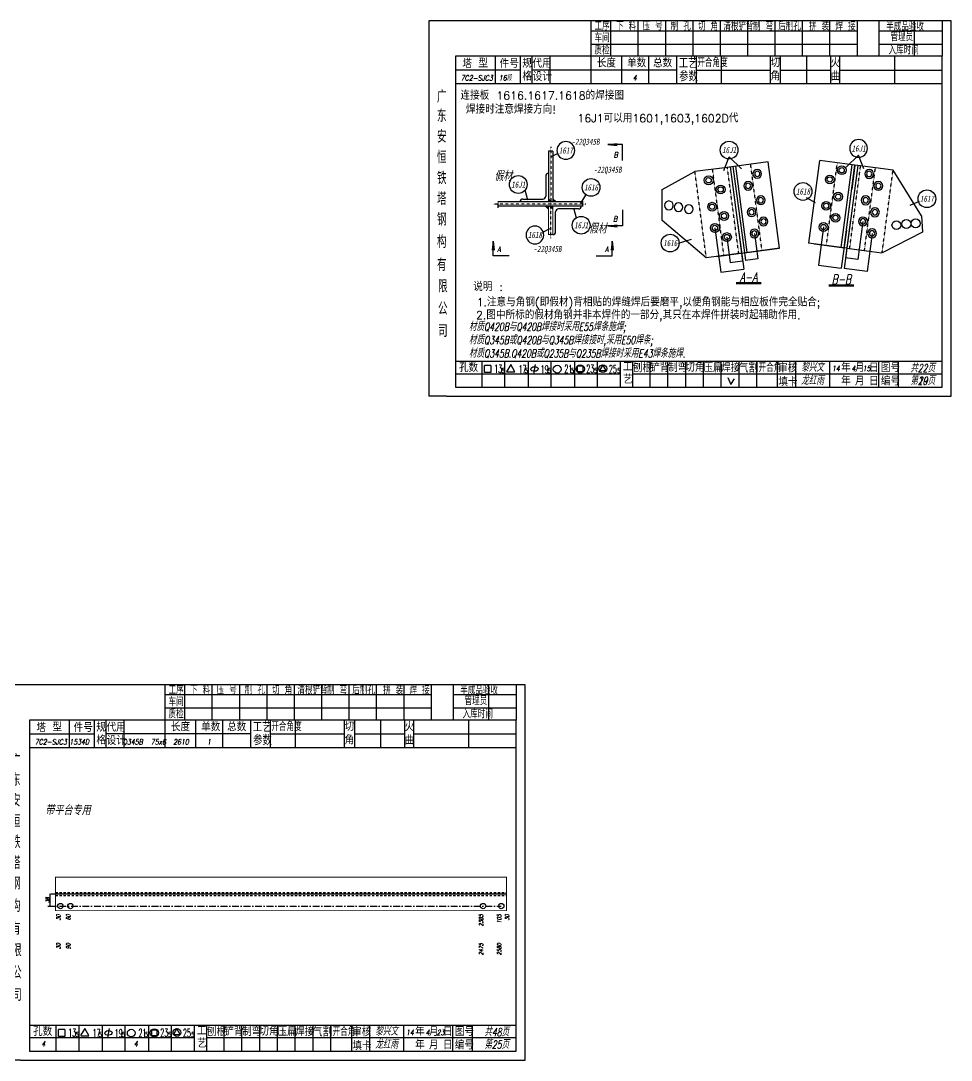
# Model space of a CAD drawing. Header units: millimetres. Extents: x -1378 to 644, y -1773 to 1979.
# Drawn here: x -477 to 46, y 128 to 712 of the extents above; entities that cross this region are included whole.
import ezdxf
from ezdxf.enums import TextEntityAlignment as Align

# ---------------------------------------------------------------- set-up
doc = ezdxf.new("R2010")
doc.units = ezdxf.units.MM
for name, pattern in [('CENTER', [50.800000000000004, 31.75, -6.35, 6.35, -6.35]), ('LPY8', [0.009000000000000001, 0.005, -0.004]), ('LPY9', [0.025, 0.015, -0.005, 0, -0.005])]:
    doc.linetypes.add(name, pattern=pattern)
for name, color, linetype in [('1', 7, 'Continuous'), ('19', 7, 'Continuous'), ('2', 7, 'Continuous'), ('21', 7, 'Continuous'), ('22', 7, 'Continuous'), ('6', 7, 'Continuous')]:
    doc.layers.add(name, color=color, linetype=linetype)
doc.styles.add('hz', font='txt.shx', dxfattribs={"width": 0.7, "oblique": 12, "bigfont": 'hztxt.shx'})
doc.dimstyles.new('ISO-25', dxfattribs={"dimscale": 0.001, "dimtxt": 2.5, "dimasz": 2.5, "dimexe": 1.25, "dimexo": 0.625, "dimtad": 1, "dimtxsty": 'Standard', "dimcen": 2.5, "dimadec": 0, "dimazin": 0, "dimtfac": 1, "dimtmove": 0, "dimatfit": 3, "dimfxl": 0, "dimarcsym": 0})

# ---------------------------------------------------------------- blocks, each defined once
blk = doc.blocks.new('d0')
at = {"color": 21}
for radius in [1, 0.6]:
    blk.add_circle((0, 0), radius, dxfattribs=at)
blk = doc.blocks.new('xytfsc')
at = {"color": 243}
for p, q in [((-0.08180189302063978, 0.1756660281181866), (-0.08180189302063978, -0.03550000000000003)), ((0.2119981069793931, 0.1756660281181865), (-0.08180189302063978, 0.1756660281181865)), ((0.009343547070755576, 0.1756660281181865), (0.009343547070755576, 0.155714770919089)), ((0.02043905911145261, 0.1756660281181865), (0.02043905911145261, 0.1557118104779665)), ((0.03583905911145224, 0.1756660281181865), (0.03583905911145224, 0.1557118104779665)), ((0.05123905911145188, 0.1756660281181865), (0.05123905911145188, 0.1557118104779665)), ((0.0666390591114514, 0.1756660281181865), (0.06663905911145152, 0.1557118104779665)), ((0.08203905911145126, 0.1756660281181865), (0.08203905911145115, 0.1557118104779665)), ((0.09743905911145079, 0.1756660281181865), (0.09743905911145079, 0.1557118104779665)), ((0.1128390591114504, 0.1756660281181865), (0.1128390591114504, 0.1557118104779665)), ((0.1282390591114501, 0.1756660281181865), (0.1282390591114501, 0.1557118104779665)), ((0.1436390591114496, 0.1756660281181865), (0.1436390591114497, 0.1557118104779665)), ((0.1590390591114494, 0.1756660281181865), (0.1590390591114493, 0.1557118104779665)), ((0.1590390591114494, 0.1756660281181865), (0.1590390591114493, 0.1557118104779665)), ((0.1713881142505892, 0.1756660281181865), (0.1713881142505892, 0.1556970395588582)), ((0.1912480675326801, 0.1756660281181865), (0.1912480675326801, 0.1556970395588582)), ((0.2069206040023625, 0.1756660281181865), (0.2069206040023625, 0.1556999999999807)), ((0.2119981069793931, 0.1456999999999898), (0.2119981069793931, 0.1756660281181866)), ((0.1590390591114492, 0.1699052611793964), (0.009343547070755465, 0.1699052611793964)), ((0.2069206040023625, 0.1699052611793964), (0.1713881142505892, 0.1699052611793964)), ((0.1590390591114492, 0.1623816372641632), (0.009343547070755465, 0.1623816372641632)), ((0.2069206040023625, 0.1623816372641632), (0.1713881142505892, 0.1623816372641632)), ((-0.06670189302062168, 0.1556999999999807), (-0.06670189302062168, -0.03041769200676575)), ((0.2069206040023625, 0.1556999999999807), (-0.06670189302062168, 0.1556999999999807)), ((-0.04446205990117902, 0.155710395888902), (-0.04446205990117902, 0.1402103958889274)), ((-0.01376276607479154, 0.1557706927281533), (-0.01376276607479154, 0.1402706927281788)), ((0.009343547070755576, 0.155714770919089), (0.009343547070755576, 0.1402147709191144)), ((0.02656845232527816, 0.1557985932079323), (0.02656845232527816, 0.1402985932079577)), ((0.04170315627649701, 0.1557985932079323), (0.04170315627649701, 0.1402985932079577)), ((0.05749081008329371, 0.1556970395588582), (0.05749081008329371, 0.1401970395588268)), ((0.06860905819851781, 0.1556999999999807), (0.06860905819851781, 0.1401970395588268)), ((0.08264511791261897, 0.1556970395588582), (0.08264511791261897, 0.1401970395588268)), ((0.1101013382460957, 0.1556970395588582), (0.1101013382460957, 0.1401970395588268)), ((0.115893155820657, 0.1556970395588582), (0.115893155820657, 0.1401970395588268)), ((0.1305946114652267, 0.1556970395588582), (0.1305946114652267, 0.1401970395588268)), ((0.144136461840929, 0.1556970395588582), (0.144136461840929, 0.1401970395588268)), ((0.149150303690447, 0.1556970395588582), (0.149150303690447, 0.1401970395588268)), ((0.1800706029964368, 0.1556970395588582), (0.1800706029964368, 0.1401970395588268)), ((0.2069206040023625, -0.03041769200676575), (0.2069206040023625, 0.1556999999999807)), ((-0.03023245648975659, 0.1478930030858255), (-0.06670189302062168, 0.1478930030858255)), ((0.05749081008329371, 0.1479470395588141), (-0.02368604084782133, 0.1479470395588141)), ((0.06860905819851781, 0.1479470395588141), (0.1101013382460957, 0.1479470395588141)), ((0.115893155820657, 0.1479470395588141), (0.144136461840929, 0.1479470395588141)), ((0.149150303690447, 0.1479470395588141), (0.2070965826822823, 0.1479470395588141)), ((0.2119981069793931, -0.03550000000000003), (0.2119981069793931, 0.1456999999999898)), ((0.2070965826822823, 0.1401970395588268), (-0.06670189302062168, 0.1401970395588268)), ((-0.06670189302062168, -0.01580359560226546), (0.2069206040023625, -0.01580359560226546)), ((-0.05192775084779611, -0.01580359560226546), (-0.05192775084779611, -0.03041769200676575)), ((-0.0389277508478193, -0.03041769200676575), (-0.0389277508478193, -0.01580359560226546)), ((-0.02592775084778565, -0.01580359560226546), (-0.02592775084778565, -0.03041769200676575)), ((-0.01292775084780884, -0.03041769200676575), (-0.01292775084780884, -0.01580359560226546)), ((7.224915222481254e-05, -0.01580359560226546), (7.224915222481254e-05, -0.03041769200676575)), ((0.01307224915220162, -0.0302819796132649), (0.01307224915220162, -0.01580359560226546)), ((0.0426919161558027, -0.03036583533575871), (0.0426919161558027, -0.01570061183649435)), ((0.05269191615579361, -0.03036583533575871), (0.05269191615579361, -0.01570061183649435)), ((0.06269191615578451, -0.03036583533575871), (0.06269191615578451, -0.01570061183649435)), ((0.07269191615577542, -0.03036583533575871), (0.07269191615577542, -0.01570061183649435)), ((0.08269191615576632, -0.03036583533575871), (0.08269191615576632, -0.01570061183649435)), ((0.09269191615581407, -0.03036583533575871), (0.09269191615581407, -0.01570061183649435)), ((0.102691916155805, -0.03036583533575871), (0.102691916155805, -0.01570061183649435)), ((0.1144049236795291, -0.03053781203299016), (0.1144049236795291, -0.01587258853372581)), ((0.1246095262382875, -0.03053264624507895), (0.1246095262382875, -0.0158674227458146)), ((0.1437750562829757, -0.0304212194424604), (0.1437750562829757, -0.01575599594319604)), ((0.1713153053457569, -0.03044566928007092), (0.1713153053457569, -0.01578044578080656)), ((0.1823401508876538, -0.03042733090642108), (0.1823401508876538, -0.01576210740709988)), ((0.02607224915217843, -0.02298197961327836), (-0.06670189302062168, -0.02298197961327836)), ((-0.05048480263676025, -0.02216373035882774), (-0.05048480263676025, -0.01822926644671091)), ((-0.04686708076590718, -0.01822926644671091), (-0.05048480263676025, -0.01822926644671091)), ((-0.04686708076590718, -0.02216373035882774), (-0.05048480263676025, -0.02216373035882774)), ((-0.04686708076590718, -0.01822926644671091), (-0.04686708076590718, -0.02216373035882774)), ((-0.03572373924024019, -0.01759791586492659), (-0.03800989078163808, -0.02169668912300543)), ((-0.03800005462673595, -0.02172372488995328), (-0.03347897966173774, -0.02172372488995328)), ((-0.03346529881744742, -0.02166899407642225), (-0.03572373924024019, -0.01759791586492659)), ((-0.02200695944068853, -0.01759838219815996), (-0.02293684695340004, -0.02300541378001347)), ((0.004830003859665921, -0.01861207898791511), (0.00193582636299483, -0.01861207898791511)), ((0.00193582636299483, -0.02175965011757447), (0.00193582636299483, -0.01861207898791511)), ((0.004830003859665921, -0.02175965011757447), (0.00193582636299483, -0.02175965011757447)), ((0.004830003859665921, -0.01861207898791511), (0.004830003859665921, -0.02175965011757447)), ((0.01611402239055282, -0.01775831488304042), (0.01428510115741177, -0.02103733348950348)), ((0.01431171815258325, -0.02108781472843296), (0.01794739172399262, -0.02107673604096866)), ((0.01792077472882114, -0.02101517745221421), (0.01611402239055282, -0.01775831488304042)), ((0.03293604349468582, -0.02282133209506404), (0.2069206040023625, -0.02282133209506404)), ((-0.06670189302062168, -0.03041769200676575), (0.2069206040023625, -0.03041769200676575)), ((-0.07180189302064888, -0.03550000000000003), (-0.08180189302063978, -0.03550000000000003)), ((-0.07180189302064888, -0.03550000000000003), (0.2119981069793931, -0.03550000000000003))]:
    blk.add_line(p, q, dxfattribs=at)
at = {"color": 25}
for p, q in [((-0.03023245648975659, 0.1401430030857814), (-0.03023245648975659, 0.1556430030858127)), ((-0.02369509745372567, 0.1402529613678912), (-0.02369509745372567, 0.1557529613679225)), ((0.02607224915217843, -0.0302819796132649), (0.02607224915217843, -0.01568197961323498)), ((0.03297843533735489, -0.03048923032871292), (0.03297843533735489, -0.015889230328683))]:
    blk.add_line(p, q, dxfattribs=at)
at = {"color": 243}
for centre, radius in [((-0.009582155382162783, -0.02025092920551791), 0.00217561732827997), ((0.003407718477063226, -0.02014333020655207), 0.002369953329622078), ((0.01609636409548842, -0.0199313602378634), 0.00217561732827997)]:
    blk.add_circle(centre, radius, dxfattribs=at)
blk.add_ellipse((-0.02237046103383078, -0.02015827340265836), major_axis=(-0.002062659495382668, -0.0001351756295155492), ratio=0.631198260949918, dxfattribs=at)
at = {"color": 243, "style": 'hz'}
for s, height, width, p in [('工序', 0.0045, 0.7, (0.01141078938846307, 0.1702582894362837)), ('下 料', 0.0045, 0.7, (0.02359805093865874, 0.1702582894362837)), ('压 号', 0.0045, 0.7, (0.03844793515955247, 0.1702582894362837)), ('制 孔', 0.0045, 0.7, (0.05425820382671931, 0.1702582894362837)), ('切 角', 0.0045, 0.7, (0.06959885115699593, 0.1702582894362837)), ('清根铲背 ', 0.0045, 0.7, (0.08384982621404846, 0.1702582894362837)), (' 制 弯', 0.0045, 0.7, (0.0977236024752125, 0.1702582894362837)), (' 后制孔', 0.0045, 0.7, (0.1119142199866298, 0.1702582894362837)), ('拼 装', 0.0045, 0.7, (0.1320676244899056, 0.1702582894362837)), (' 焊 接', 0.0045, 0.7, (0.1440676463303413, 0.1702582894362837)), ('半成品验收', 0.0045, 0.7, (0.1754148552770184, 0.17009081662611)), ('车间', 0.0045, 0.7, (0.01141078938846307, 0.1636468545306323)), ('管理员', 0.0045, 0.7, (0.1778732141532154, 0.1642803059513241)), ('质检', 0.0045, 0.7, (0.01141078938846307, 0.156762344220953)), ('入库时间', 0.0045, 0.7, (0.1767723680015715, 0.1568099015570553)), ('工艺', 0.0056, 0.7, (0.0587989906382228, 0.1490577820888024)), ('开合角度', 0.0045, 0.7, (0.06923366991591651, 0.1497418554182122)), ('参数', 0.0056, 0.7, (0.05897301172157599, 0.1416372668027879)), ('广', 0.006999999999999999, 0.7, (-0.07719585007359397, 0.1295954538279165)), ('东', 0.006999999999999999, 0.7, (-0.07719585007359397, 0.1187447526499018)), ('安', 0.006999999999999999, 0.7, (-0.07719585007359397, 0.1070945280846008)), ('恒', 0.006999999999999999, 0.7, (-0.07719585007359397, 0.09542786141794474)), ('铁', 0.006999999999999999, 0.7, (-0.07719585007359397, 0.08376119475123184)), ('塔', 0.006999999999999999, 0.7, (-0.07719585007359397, 0.07209452808457578)), ('钢', 0.006999999999999999, 0.7, (-0.07719585007359397, 0.06049329061205705)), ('构', 0.006999999999999999, 0.7, (-0.07719585007359397, 0.04788110145058405)), ('有', 0.006999999999999999, 0.7, (-0.07719585007359397, 0.03500140037114258)), ('限', 0.006999999999999999, 0.7, (-0.07658584270095103, 0.02293366727998497)), ('公', 0.006999999999999999, 0.7, (-0.07658584270095103, 0.01031732387083545)), ('司', 0.006999999999999999, 0.7, (-0.07658584270095103, -0.002230952025500332)), ('开合角', 0.0045, 0.7, (0.1036835877846721, -0.02178813139981733)), ('13', 0.0045, 0.5, (-0.04502721137996046, -0.02227006754184052)), ('5', 0.002693249999999999, 0.6, (-0.04077264305934192, -0.02242096852363423)), ('17', 0.0045, 0.5, (-0.03130114412024965, -0.02253916149793261)), ('5', 0.002693249999999999, 0.6, (-0.02777264305936511, -0.02242096852363423)), ('19', 0.0045, 0.5, (-0.01885191850092893, -0.02259557977048238)), ('5', 0.002693249999999999, 0.6, (-0.0147726430593883, -0.02242096852363423)), ('21', 0.0045, 0.5, (-0.00553038687158447, -0.02237613483582485)), ('5', 0.002693249999999999, 0.6, (-0.00177264305935465, -0.02242096852363423)), ('23', 0.0045, 0.5, (0.006791355083094586, -0.02228307153647896)), ('5', 0.002693249999999999, 0.6, (0.01122735694062216, -0.02242096852363423)), ('25', 0.0045, 0.5, (0.01951661638022928, -0.02242476536251664)), ('5', 0.002693249999999999, 0.6, (0.02422735694065581, -0.02242096852363423))]:
    blk.add_text(s, height=height, dxfattribs=dict(at, width=width)).set_placement(p)
for s, height, p in [('塔', 0.0045, (-0.06291316232997757, 0.1491330645802254)), ('型', 0.0045, (-0.05389800470524675, 0.1494323354525722)), ('单数', 0.0045, (0.02972464180217516, 0.1495488179195508)), ('总数', 0.0045, (0.04431395269088456, 0.1495432887106308)), ('孔数', 0.0045, (-0.06478007560255661, -0.02179219429489015)), ('压扁', 0.0048, (0.07253166959404156, -0.02191633846563085)), ('气割', 0.0048, (0.09248400186405037, -0.02209650407114444)), ('图号', 0.0045, (0.1723960165372483, -0.02179937828155792)), ('编号', 0.0045, (0.1723960165372483, -0.0292993782815511))]:
    blk.add_text(s, height=height, dxfattribs=at).set_placement(p)
at = {"color": 25, "style": 'hz'}
for s, height, p in [('件号', 0.004500000000000001, (-0.04194006886487556, 0.149165076108331)), ('规', 0.0045, (-0.02922751466766782, 0.1493373910887062)), ('代用', 0.0045, (-0.02348416342917459, 0.1492692985372759)), ('长度', 0.004500000000000001, (0.01268450122748221, 0.1495456455800895)), ('切', 0.0045, (0.1103860914289777, 0.1497265722913557)), ('火', 0.0045, (0.1441815548179471, 0.1495717984769971)), ('格', 0.0045, (-0.02914508603325372, 0.1421256806360265)), ('设计', 0.0045, (-0.02335299900025289, 0.1418915802476153)), ('角', 0.0045, (0.1103860914289777, 0.1422265722913625)), ('曲', 0.0045, (0.1441815548179471, 0.142071798477004)), ('工', 0.0045, (0.02740716187170678, -0.02128382374563492)), ('刨根', 0.0045, (0.03295636141248737, -0.02187364499558092)), ('铲背', 0.0045, (0.04268726910831278, -0.02168679435850257)), ('制弯', 0.0045, (0.05274347044380023, -0.02179229979843561)), ('切角', 0.0045, (0.06242599489652834, -0.02161270702770074)), ('焊接', 0.0045, (0.08255816148815087, -0.02181036329294378)), ('审核', 0.0045, (0.1146189310481128, -0.02199924418447202)), ('年', 0.0045, (0.1500464708567216, -0.0217049306504446)), ('月', 0.0045, (0.1578457398947813, -0.02183650049470137)), ('日', 0.0045, (0.165761998036117, -0.02182188700463533)), ('艺', 0.0045, (0.02748576950156634, -0.02837945118942392)), ('填卡', 0.0045, (0.1148046463357838, -0.02976734870644399)), ('年', 0.0045, (0.1500464708567216, -0.02918454778050367)), ('月', 0.0045, (0.1578457398947813, -0.02931611762476044)), ('日', 0.0045, (0.165761998036117, -0.0293015041346944))]:
    blk.add_text(s, height=height, dxfattribs=at).set_placement(p)
blk = doc.blocks.new('lhbff')
at = {"color": 140}
blk.add_circle((0, 0), 1, dxfattribs=at)
at = {"color": 140, "flags": 1}
for tag, p in [('J1', (2.185244762359961, 5.026960781653496)), ('J2', (2.185244762359961, 4.693627448320163)), ('NO', (2.185244762359961, 5.36029411498683)), ('J3', (2.185244762359961, 4.36029411498683)), ('J4', (2.185244762359961, 4.026960781653497)), ('K1', (2.185244762359961, 3.693627448320164)), ('K2', (2.185244762359961, 3.36029411498683)), ('K3', (2.185244762359961, 3.026960781653497)), ('K4', (2.185244762359961, 2.693627448320163)), ('K5', (2.185244762359961, 2.36029411498683))]:
    blk.add_attdef(tag, p, '', height=0.2, dxfattribs=at)
blk = doc.blocks.new('c0')
at = {"color": 21}
blk.add_circle((0, 0), 1, dxfattribs=at)
blk = doc.blocks.new('*D41')
at = {"layer": '1', "color": 0, "lineweight": -2}
for p, q in [((-79.68267981312688, 590.6054991480976), (-77.80492716049066, 576.397697488355)), ((-72.74337863150703, 591.5226214104493), (-70.86562597887081, 577.3148197507068)), ((-77.80261249270818, 576.3992642726595), (-70.86826820698388, 577.3157314143501))]:
    blk.add_line(p, q, dxfattribs=at)
at = {"layer": '1', "color": 0}
for points in [[(-77.8026670860966, 576.3996773473174), (-77.80255789931975, 576.3988511980016), (-77.80509094065596, 576.3989367123289)], [(-70.86832280037231, 577.316144489008), (-70.86821361359546, 577.3153183396922), (-70.8657897590361, 577.3160589746807)]]:
    blk.add_solid(points, dxfattribs=at)
at = {"layer": 'Defpoints', "color": 0}
for p in [(-79.68276170320954, 590.6061187600845, -0.2616118319976595), (-72.74346052158968, 591.5232410224363, -0.261486786091411), (-70.8657897590361, 577.3160589746807)]:
    blk.add_point(p, dxfattribs=at)
at = {"layer": '1', "color": 0, "insert": (-74.33568602009396, 576.8593566794657), "char_height": 0.0025, "attachment_point": 5, "rotation": 7.52877699660178}
blk.add_mtext('101', dxfattribs=at)
blk = doc.blocks.new('*D42')
at = {"layer": '1', "color": 0, "lineweight": -2}
for p, q in [((-71.16091373820161, 591.766635626315), (-69.27863522554188, 577.5245615751131)), ((-64.22179843073202, 592.6837315207164), (-62.33951991807228, 578.4416574695146)), ((-62.34216214595264, 578.4425691338324), (-69.27632055735945, 577.5261283588269))]:
    blk.add_line(p, q, dxfattribs=at)
at = {"layer": '1', "color": 0}
for points in [[(-69.27637515064244, 577.5265414334988), (-69.27626596407647, 577.525715284155), (-69.27879900539085, 577.5258007991289)], [(-62.34221673923562, 578.4429822085043), (-62.34210755266966, 578.4421560591605), (-62.33968369792126, 578.4428966935303)]]:
    blk.add_solid(points, dxfattribs=at)
at = {"layer": 'Defpoints', "color": 0}
for p in [(-71.1609956281261, 591.7672552383228, -0.2622688666622553), (-64.22188032065651, 592.6843511327243, -0.2621452976388101), (-69.27879900539085, 577.5258007991289)]:
    blk.add_point(p, dxfattribs=at)
at = {"layer": '1', "color": 0, "insert": (-65.80948702142953, 577.9862075823531), "char_height": 0.0025, "attachment_point": 5, "rotation": 7.528762371636751}
blk.add_mtext('101', dxfattribs=at)
blk = doc.blocks.new('*D44')
at = {"layer": '1', "color": 0, "lineweight": -2}
for p, q in [((-73.5295236771354, 597.4708984528419), (-70.2439739162173, 572.6111599261416)), ((-86.41709795075356, 595.7676316816318), (-83.13154818983544, 570.9078931549315)), ((-83.12923352205028, 570.909459939232), (-70.24661614432881, 572.6120715897895))]:
    blk.add_line(p, q, dxfattribs=at)
at = {"layer": '1', "color": 0}
for points in [[(-83.129288115438, 570.90987301389), (-83.12917892866257, 570.909046864574), (-83.13171196999862, 570.9091323789056)], [(-70.24667073771653, 572.6124846644475), (-70.2465615509411, 572.6116585151315), (-70.24413769638048, 572.6123991501157)]]:
    blk.add_solid(points, dxfattribs=at)
at = {"layer": 'Defpoints', "color": 0}
for p in [(-73.52960556721698, 597.471518064829, -0.2619199220849722), (-86.41717984083513, 595.7682512936188, -0.2618435211529407), (-70.24413769638048, 572.6123991501157)]:
    blk.add_point(p, dxfattribs=at)
at = {"layer": '1', "color": 0, "insert": (-76.68817050343426, 571.762624600472), "char_height": 0.0025, "attachment_point": 5, "rotation": 7.528776898388492}
blk.add_mtext('176', dxfattribs=at)
blk = doc.blocks.new('*D46')
at = {"layer": '1', "color": 0, "lineweight": -2}
for p, q in [((-25.38442555409576, 596.2909970787072), (-28.21459482868472, 574.8749971478794)), ((-12.49834601064688, 594.5880746603482), (-15.32851528523584, 573.1720747295205)), ((-28.2119526107812, 574.875908841112), (-15.330829970564, 573.173641487904))]:
    blk.add_line(p, q, dxfattribs=at)
at = {"layer": '1', "color": 0}
for points in [[(-28.21189802201863, 574.8763219163812), (-28.21200719954375, 574.8754957658427), (-28.21443106239704, 574.8762363736874)], [(-15.33077538180143, 573.1740545631732), (-15.33088455932655, 573.1732284126347), (-15.32835151894815, 573.1733139553286)]]:
    blk.add_solid(points, dxfattribs=at)
at = {"layer": 'Defpoints', "color": 0}
for p in [(-25.38434367095191, 596.2916166916112, -0.0009500260661722618), (-12.49826412750303, 594.5886942732523), (-15.32835151894815, 573.1733139553286)]:
    blk.add_point(p, dxfattribs=at)
at = {"layer": '1', "color": 0, "insert": (-21.77114564124106, 574.0266340032199), "char_height": 0.0025, "attachment_point": 5, "rotation": 352.47186463643254}
blk.add_mtext('176', dxfattribs=at)
blk = doc.blocks.new('*D47')
at = {"layer": '1', "color": 0, "lineweight": -2}
for p, q in [((-10.12390652795305, 600.3261601997315), (-12.95395550805722, 578.9131086090373)), ((-3.184608053772067, 599.4090300799858), (-6.014657033876233, 577.9959784892916)), ((-6.016971699835707, 577.9975452762892), (-12.95131327888342, 578.9140202696062))]:
    blk.add_line(p, q, dxfattribs=at)
at = {"layer": '1', "color": 0}
for points in [[(-12.95125868501435, 578.9144333442007), (-12.95136787275247, 578.9136071950119), (-12.95379172645005, 578.9143478328206)], [(-6.016917105966641, 577.9979583508837), (-6.01702629370476, 577.9971322016949), (-6.014493252269062, 577.9972177130749)]]:
    blk.add_solid(points, dxfattribs=at)
at = {"layer": 'Defpoints', "color": 0}
for p in [(-10.12382463714947, 600.3267798116232, -0.001326265016861628), (-3.184526162968481, 599.4096496918775, -0.001845825150425833), (-12.95379172645005, 578.9143478328206)]:
    blk.add_point(p, dxfattribs=at)
at = {"layer": '1', "color": 0, "insert": (-9.483896816948771, 578.4576416086228), "char_height": 0.0025, "attachment_point": 5, "rotation": 352.4711563371977}
blk.add_mtext('101', dxfattribs=at)
blk = doc.blocks.new('*D48')
at = {"layer": '1', "color": 0, "lineweight": -2}
for p, q in [((-10.91005792449222, 594.3778881716063), (-13.74045671271277, 572.9621894894555)), ((1.977516829043552, 592.6746060836905), (-0.8528819591769974, 571.2589074015397)), ((-0.8551966251396124, 571.2604741885328), (-13.73781448354079, 572.9631011500298))]:
    blk.add_line(p, q, dxfattribs=at)
at = {"layer": '1', "color": 0}
for points in [[(-13.73775988967256, 572.9635142246243), (-13.73786907740902, 572.9626880754353), (-13.74029293110809, 572.9634287132392)], [(-0.8551420312713844, 571.2608872631273), (-0.8552512190078403, 571.2600611139383), (-0.8527181775723136, 571.2601466253234)]]:
    blk.add_solid(points, dxfattribs=at)
at = {"layer": 'Defpoints', "color": 0}
for p in [(-10.90997603368987, 594.3785077834982, -0.000843297132644954), (1.977598719845901, 592.6752256955824, -0.001483220563448758), (-13.74029293110809, 572.9634287132392)]:
    blk.add_point(p, dxfattribs=at)
at = {"layer": '1', "color": 0, "insert": (-7.296259881933167, 572.1136465049568), "char_height": 0.0025, "attachment_point": 5, "rotation": 352.4711564525338}
blk.add_mtext('176', dxfattribs=at)
blk = doc.blocks.new('li8')
at = {"layer": '21', "color": 7, "linetype": 'LPY8'}
blk.add_line((0, 0), (1, 0), dxfattribs=at)
blk = doc.blocks.new('co')
at = {"color": 211}
blk.add_circle((0, 0), 1, dxfattribs=at)
blk = doc.blocks.new('li9')
at = {"layer": '21', "color": 210, "linetype": 'LPY9'}
blk.add_line((0, 0), (1, 0), dxfattribs=at)

msp = doc.modelspace()

# ---------------------------------------------------------------- hatches: boundary and pattern name
at = {"layer": '1'}
for points in [[(-179.9715977608803, 606.231036499632), (-179.9715977608803, 608.0216566280506), (-181.7622178892698, 608.0216566280506)], [(-177.5715977608861, 612.2122767564342), (-177.5715977608861, 610.4216566280447), (-175.7809776324966, 610.4216566280447)]]:
    msp.add_hatch(color=7, dxfattribs=at).paths.add_polyline_path(points)
h = msp.add_hatch(color=7, dxfattribs=at)
h.paths.add_polyline_path([(-179.9715977608803, 612.2122767564342), (-179.9715977608803, 610.4216566280447), (-178.7715977608973, 610.4216566280447), (-178.7715977608973, 611.0122767564499)])
h.paths.add_polyline_path([(-178.7715977608973, 611.0122767564499), (-178.7715977608973, 610.4216566280447), (-178.1809776324912, 610.4216566280447)])
h = msp.add_hatch(color=7, dxfattribs=at)
h.paths.add_polyline_path([(-177.5715977608861, 606.231036499632), (-177.5715977608861, 608.0216566280506), (-178.7715977608973, 608.0216566280506), (-178.7715977608973, 607.4310364996436)])
h.paths.add_polyline_path([(-178.7715977608973, 607.4310364996436), (-178.7715977608973, 608.0216566280506), (-179.3622178892751, 608.0216566280506)])

# ---------------------------------------------------------------- linework, layer by layer
for p, q in [((-6.082765123087622, 630.8990767523253, -0.0875237973170741), (-7.670000712797812, 631.1107159163894, -0.08893354091792188)), ((-29.93356702013831, 609.8610509601738), (-34.89753526095389, 612.7269993602592)), ((23.29356530911649, 608.539060052092), (28.64633090562914, 610.8985884822825)), ((-99.70091771906701, 589.1820121698328), (-107.1266575258089, 586.9926279258384)), ((-12.22150940510961, 584.4439186720049, -0.0004166382542487732), (-13.87359443974493, 584.6248394664397, -0.0009789130245301562))]:
    msp.add_line(p, q)
at = {"layer": '1', "color": 7}
for p, q in [((-146.5599375087065, 642.6787240046523), (-141.4473413384284, 643.2659937491238)), ((-177.571597760886, 638.863985301255), (-179.9715977608804, 638.863985301255)), ((-178.3903355682645, 635.9152945513072), (-174.652431066915, 637.7529820301064)), ((-146.5599375087065, 642.6787240046523), (-141.4473413384284, 642.0914542601807)), ((-138.409520196498, 642.6787240046523), (-146.5599375087065, 642.6787240046523)), ((-138.409520196498, 633.5928277316439), (-138.409520196498, 642.6787240046523)), ((-116.0431880346064, 617.307452181127), (-97.66184839968932, 627.4217500051234, -0.2651465693193837)), ((29.80927557586373, 602.5043088279997), (13.74331862166563, 628.2708931680969, -0.003740580953805908)), ((-191.5779598731268, 611.2981897476684), (-193.0365422949882, 617.007430790761)), ((-161.8991986030784, 609.642190810217), (-158.5926599253872, 614.8418204787274)), ((-116.0431880346064, 599.957803065291), (-116.0431880346064, 617.307452181127)), ((-208.4139264341166, 609.4833070554384), (-208.4139264341166, 607.083307055444)), ((-179.9715977608804, 606.2310364996333), (-181.7622178892696, 608.021656628051)), ((-179.9715977608804, 612.2122767564347), (-178.1809776324911, 610.4216566280454)), ((-177.571597760886, 606.2310364996333), (-179.3622178892752, 608.021656628051)), ((-177.571597760886, 612.2122767564347), (-175.7809776324967, 610.4216566280454)), ((-160.647183883396, 608.021656628051), (-160.647183883396, 610.4216566280454)), ((-165.965235648668, 607.1451235083996), (-164.5066532267782, 601.4358824653355)), ((-138.409520196498, 605.9852435147204), (-138.409520196498, 596.8993472417137)), ((29.80927557586373, 602.5043088279997), (30.33834391705533, 593.4726011946947)), ((-146.5599375087065, 596.8993472417137), (-141.4473413384284, 597.4866169862137)), ((-138.409520196498, 596.8993472417137), (-146.5599375087065, 596.8993472417137)), ((-146.5599375087065, 596.8993472417137), (-141.4473413384284, 596.3120774972422)), ((-91.26531782511674, 579.0231291915516, -0.2616223244727413), (-116.0431880346064, 599.957803065291)), ((-179.346189771548, 595.2876051066878), (-183.0840942729259, 593.4499176279187)), ((30.33834391705533, 593.4726011946947), (7.599752107650589, 581.7867108477483, 3.368610705852817e-05)), ((-211.1827848455453, 588.3021468171248), (-211.7700545900169, 583.1895506468468)), ((-211.1827848455453, 580.1517295049164), (-211.1827848455453, 588.3021468171248)), ((-211.1827848455453, 588.3021468171248), (-210.595515101017, 583.1895506468468)), ((-144.184794296263, 588.3021468171248), (-144.7720640407345, 583.1895506468468)), ((-144.184794296263, 588.3021468171248), (-143.5975245517915, 583.1895506468468)), ((-144.184794296263, 580.1517295049164), (-144.184794296263, 588.3021468171248)), ((-202.0968885725386, 580.1517295049164), (-211.1827848455453, 580.1517295049164)), ((-153.2706905692697, 580.1517295049164), (-144.184794296263, 580.1517295049164)), ((-74.53552190111427, 565.0503488558595), (-60.44288599906881, 565.0503488558595)), ((-74.53552190111427, 564.5328866661114), (-60.44288599906881, 564.5328866661114)), ((-22.31240004087269, 563.7694149893205), (-8.219764138827227, 563.7694149893205)), ((-22.31240004087269, 563.2519527995723), (-8.219764138827227, 563.2519527995723)), ((-79.24336535600466, 511.7340820677367), (-77.52755196902208, 507.6918622801086)), ((-77.52755196902208, 507.6918622801086), (-75.484853632556, 510.9497490020626))]:
    msp.add_line(p, q, dxfattribs=at)
at = {"layer": '1', "color": 134}
for p, q in [((-81.4592986409323, 628.0121872222221), (-78.32957217342621, 635.7973123120896)), ((-78.32957217342621, 635.7973123120896), (-71.53043103039207, 628.998171169027)), ((-5.716987383853548, 636.7039717889793), (-12.5161285268877, 629.9048306459167)), ((-2.587260916347459, 628.9188466990834), (-5.716987383853548, 636.7039717889793))]:
    msp.add_line(p, q, dxfattribs=at)
at = {"layer": '1', "color": 7, "extrusion": (5.187126561238975e-05, -6.622359256533428e-05, -0.999999996461904)}
for p, q in [((-50.02315705534725, 584.473822953481, -0.260689422929561), (-56.41967527652617, 632.8724453997236, -0.2642263490913204)), ((-76.24725972369154, 630.2519694391191, -0.2650812936613058), (-69.85074150248974, 581.8533469928693, -0.2615443674995457)), ((-68.26453474671493, 582.0629850697228, -0.261475971933931), (-74.66105296791608, 630.4616075159726, -0.265012898095691))]:
    msp.add_line(p, q, dxfattribs=at)
at = {"layer": '1', "color": 7, "extrusion": (0.0001053468633418942, 6.62235029348923e-05, 0.999999992258243)}
for p, q in [((-33.64240168572611, 587.237451531362, 0.001147206285663052), (-27.49640992882411, 633.7400835090077, -0.002579821882157563)), ((-15.40102681004034, 584.826592858516, -0.0006148098477908428), (-9.256113450070972, 631.3210653237928, -0.004341184058379456))]:
    msp.add_line(p, q, dxfattribs=at)
at = {"layer": '1', "color": 7, "extrusion": (2.411826704602698e-05, 7.634667399417093e-05, 0.9999999967947473)}
msp.add_line((-79.61837940076714, 629.806431653233, -0.2646074797975877), (-97.66184839968997, 627.4217500051234, -0.2639902400794595), dxfattribs=at)
at = {"layer": '1', "color": 7, "extrusion": (-5.183721772359708e-05, 6.596606334030584e-05, 0.9999999964806907)}
for p, q in [((-77.83426395254816, 630.0422259657207, -0.264291624987694), (-71.43773337797424, 581.6436051521632, -0.2607673801410507)), ((-71.43762189518324, 581.6426974100862, -0.2607587508042909), (-91.26520545457365, 579.0222147323161, -0.2616136946468562))]:
    msp.add_line(p, q, dxfattribs=at)
at = {"layer": '1', "color": 7, "extrusion": (0.01206320527016552, -0.001514185422479275, 0.9999260904292457)}
msp.add_line((-13.81140997161016, 584.6518511271167, -0.1575719727129295), (-7.671825874613717, 631.11095796835, -0.1612876082492658), dxfattribs=at)
at = {"layer": '1', "color": 7, "extrusion": (-7.20749132110237e-06, -8.024207719903308e-05, -0.9999999967546306)}
msp.add_line((-6.083090682688455, 630.9002607724321, -0.003808668199325274), (-12.22782936973591, 584.4072094172045, -3.368102025332422e-05), dxfattribs=at)
at = {"layer": '1', "color": 7, "extrusion": (-2.97069905672329e-06, 0.9912177607885616, -0.1322397470070357)}
for p, q in [((-13.87359443974493, 584.6248394664397, -0.0009789130245301562), (-33.70117587569258, 587.245338318635, -0.0005704614819861727)), ((-12.2875082494868, 584.4150968349848, -0.000998619292303304), (7.540073224403828, 581.7945982659833, -0.001380638048798424))]:
    msp.add_line(p, q, dxfattribs=at)
at = {"layer": '1', "color": 7, "extrusion": (-0.0008479905964386204, -2.783713358311957e-05, 0.9999996400684564)}
msp.add_line((-85.38517324016706, 579.7614707576995, -0.2666175324974598), (-50.0245215686567, 584.4841474085852, -0.2365005557752406), dxfattribs=at)
at = {"layer": '1', "color": 7}
for points, const_width in [([(-179.9715977608803, 610.4216566280447), (-179.9715977608803, 638.8639853012537), (-177.5715977608861, 638.8639853012537), (-177.5715977608861, 610.4216566280447)], 0.4999999999999999), ([(-181.5715977608766, 624.8216566280389), (-181.5715977608766, 613.6216566280364)], 0.5), ([(-160.6471838833959, 608.0216566280506), (-160.6471838833959, 610.4216566280447), (-208.4139264341165, 610.4216566280447), (-208.4139264341165, 608.0216566280506), (-160.6471838833959, 608.0216566280506)], 0.5), ([(-183.1715977608728, 612.0216566280396), (-194.3715977608754, 612.0216566280396)], 0.5), ([(-177.5715977608861, 608.0216566280506), (-177.5715977608861, 592.0216566280305), (-179.9715977608803, 592.0216566280305), (-179.9715977608803, 608.0216566280506)], 0.4999999999999999), ([(-175.9715977608898, 593.6216566280273), (-175.9715977608898, 604.8216566280571)], 0.5), ([(-174.3715977608936, 606.4216566280538), (-163.171597760891, 606.4216566280538)], 0.5)]:
    msp.add_lwpolyline(points, dxfattribs=dict(at, const_width=const_width))
at = {"layer": '1', "color": 7, "const_width": 0.5}
for points in [[(-179.9715977608803, 626.4216566280356, 0.414213562373095), (-181.5715977608766, 624.8216566280389, -1)], [(-183.1715977608728, 612.0216566280396, 0.414213562373095), (-181.5715977608766, 613.6216566280364, 0.9999999999999999)], [(-194.3715977608754, 612.0216566280396, 0.414213562373095), (-195.9715977608998, 610.4216566280447, 0.414213562373095)], [(-163.171597760891, 606.4216566280538, 0.414213562373095), (-161.5715977608947, 608.0216566280506, 0.414213562373095)], [(-174.3715977608936, 606.4216566280538, 0.414213562373095), (-175.9715977608898, 604.8216566280571, 0.9999999999999999)], [(-177.5715977608861, 592.0216566280305, 0.414213562373095), (-175.9715977608898, 593.6216566280273, -1)]]:
    msp.add_lwpolyline(points, format="xyb", dxfattribs=at)
at = {"layer": '1', "color": 7}
for centre, radius, start, end in [((-179.9715977608804, 624.8216566280403), 1.6, 90, 180), ((-194.3715977608752, 610.4216566280454), 1.600000000000046, 90, 180), ((-163.1715977608911, 608.021656628051), 1.600000000000046, 270, 0), ((-177.571597760886, 593.6216566280277), 1.6, 270, 0)]:
    msp.add_arc(centre, radius, start, end, dxfattribs=at)
at = {"layer": '2', "color": 7}
for p, q in [((-460.2606172961314, 214.408307048409), (-460.2606172961314, 221.2083070484074)), ((-459.8606172961314, 221.2083070484074), (-397.2606172961312, 221.2083070484074)), ((-457.2606172961313, 221.2083070484074), (-203.6606172961316, 221.2083070484074))]:
    msp.add_line(p, q, dxfattribs=at)
at = {"layer": '2', "color": 7, "const_width": 0.5}
msp.add_lwpolyline([(-457.2606172961312, 230.6083070484092), (-203.6606172961317, 230.6083070484092), (-203.6606172961317, 211.8083070484063), (-457.2606172961312, 211.8083070484063)], close=True, dxfattribs=at)
at = {"layer": '21', "color": 210, "linetype": 'LPY9', "extrusion": (-2.280991092313088e-05, -7.615920151674004e-05, -0.999999996839742)}
msp.add_line((-59.9370558879974, 583.1602551111073, -0.2615176865523677), (-66.33400172066919, 631.5621368151523, -0.2650580214614186), dxfattribs=at)
at = {"layer": '21', "color": 210, "linetype": 'LPY9', "extrusion": (0.0001053468633418942, 6.62235029348923e-05, 0.999999992258243)}
msp.add_line((-23.72149228337254, 585.9754342788474, 0.0001856447943000085), (-17.58247398634653, 632.4253027235156, -0.003537154555381448), dxfattribs=at)
at = {"layer": '21', "color": 53, "linetype": 'LPY8', "extrusion": (-5.183721772359708e-05, 6.596606334030584e-05, 0.9999999964806907)}
msp.add_line((-91.26531782511674, 579.0231291915516, -0.2616223244727413), (-97.66184839968932, 627.4217500051234, -0.2651465693193837), dxfattribs=at)
at = {"layer": '21', "color": 210, "linetype": 'LPY9', "extrusion": (-5.183721772359708e-05, 6.596606334030587e-05, 0.9999999964806907)}
msp.add_line((-81.3506739553537, 580.3325538351314, -0.2611947545072648), (-87.74732479841077, 628.7320846465971, -0.2647190656172721), dxfattribs=at)
at = {"layer": '21', "color": 53, "linetype": 'LPY8', "extrusion": (-5.183721772359708e-05, 6.596606334030587e-05, 0.9999999964806907)}
msp.add_line((-73.02113983011563, 581.4127788964468, -0.2608342328267791), (-79.42047070830074, 629.8325878888744, -0.2643600205341258), dxfattribs=at)
at = {"layer": '21', "color": 53, "linetype": 'LPY8', "extrusion": (-7.207491321102373e-06, -8.024207719903309e-05, -0.9999999967546306)}
msp.add_line((-10.64162285156659, 584.1975695316503, -2.829165014695196e-05), (-4.496977938325633, 630.6899113640836, -0.003803221219764098), dxfattribs=at)
at = {"layer": '21', "color": 210, "linetype": 'LPY9', "extrusion": (-7.207491321102372e-06, -8.024207719903309e-05, -0.9999999967546306)}
msp.add_line((-2.314787205294136, 583.0970590672816), (3.829365439509921, 629.5856762399023, -0.003774627147156056), dxfattribs=at)
at = {"layer": '21', "color": 53, "linetype": 'LPY8', "extrusion": (-7.20749132110237e-06, -8.024207719903308e-05, -0.9999999967546306)}
msp.add_line((7.599752107650589, 581.7867108477483, 3.368610705852817e-05), (13.74331862166563, 628.2708931680969, -0.003740580953805908), dxfattribs=at)
at = {"layer": '22', "color": 132, "extrusion": (-0.0008479905964386204, -2.783713358311957e-05, 0.9999996400684564)}
msp.add_line((-56.42006264765735, 632.8753764048795, -0.240755430382706), (-85.16363754399629, 629.0697696512918, -0.2652356575976316), dxfattribs=at)
at = {"layer": '22', "color": 132, "extrusion": (0.01206320527016552, -0.001514185422479275, 0.9999260904292457)}
for p, q in [((-7.672074825498068, 631.1109909840807, -0.2457237498172895), (-27.49640992882433, 633.7400835090077, -0.002579821882157563)), ((-30.66529743078765, 586.9028436799763, 0.04916363115663833), (-13.81140997161016, 584.6518511271167, -0.1575719727129295))]:
    msp.add_line(p, q, dxfattribs=at)
at = {"layer": '22', "color": 132, "extrusion": (5.633211163737998e-05, 5.632081607856442e-05, 0.9999999968273294)}
for p, q in [((13.74587096834475, 628.2884556861857, -0.08849375395315068), (-6.082765123087622, 630.8990767523253, -0.0875237973170741)), ((-12.22150940510961, 584.4439186720049, -0.0004166382542487732), (1.720829443754143, 582.5747504220797, -0.001096766563698075))]:
    msp.add_line(p, q, dxfattribs=at)
at = {"layer": '6', "ltscale": 0.0005}
for p, q in [((-179.9715977608804, 638.863985301255), (-179.9715977608804, 610.4216566280454)), ((-177.571597760886, 638.863985301255), (-177.571597760886, 610.4216566280454)), ((-181.5715977608766, 624.8216566280403), (-181.5715977608766, 613.621656628038)), ((-160.647183883396, 610.4216566280454), (-208.4139264341166, 610.4216566280454)), ((-160.647183883396, 608.021656628051), (-208.4139264341166, 608.021656628051)), ((-194.3715977608752, 612.0216566280417), (-183.1715977608729, 612.0216566280417)), ((-175.9715977608897, 593.6216566280277), (-175.9715977608897, 604.8216566280585)), ((-163.1715977608911, 606.4216566280547), (-174.3715977608934, 606.4216566280547))]:
    msp.add_line(p, q, dxfattribs=at)
at = {"layer": '6', "color": 2, "linetype": 'CENTER', "ltscale": 0.0005}
for p, q in [((-178.7715977608974, 641.3029579705793), (-178.7715977608974, 608.8728934461299)), ((-159.0848698233293, 609.221656628034), (-210.9217996494811, 609.221656628034)), ((-178.7715977608974, 590.0929119993461), (-178.7715977608974, 609.5704198099666))]:
    msp.add_line(p, q, dxfattribs=at)
at = {"layer": '6', "color": 8, "extrusion": (0.0001053468633418942, 6.62235029348923e-05, 0.999999992258243)}
msp.add_line((-7.670000712805805, 631.1107159163894, -0.004494345986751577), (-9.487803444885015, 617.3566116479176, -0.003392001197829024), dxfattribs=at)
at = {"layer": '6', "color": 8, "extrusion": (-2.97069905672329e-06, 0.9912177607885616, -0.1322397470070357)}
msp.add_line((-13.81426505572951, 584.6169982386552, -0.0004157010366616251), (-9.613867044138727, 616.3986319572498, -0.002964972887827396), dxfattribs=at)
at = {"layer": '6', "color": 8, "extrusion": (5.187126561238975e-05, -6.622359256533428e-05, -0.999999996461904)}
msp.add_line((-69.85074128355731, 581.8533453363384, -0.2615443673784857), (-50.02315705534725, 584.473822953481, -0.260689422929561), dxfattribs=at)
at = {"layer": '6', "ltscale": 0.0005}
for centre, start, end in [((-183.1715977608729, 613.621656628038), 270, 0), ((-174.3715977608934, 604.8216566280585), 90, 180)]:
    msp.add_arc(centre, 1.6, start, end, dxfattribs=at)

# ---------------------------------------------------------------- block references
at = {"layer": '1', "color": 134, "xscale": 1000, "yscale": 1000, "zscale": 1000}
msp.add_blockref('xytfsc', (-165.5347366014558, 536.5866142260356), dxfattribs=at)
msp.add_blockref('xytfsc', (-165.5347366014558, 536.5866142260356), dxfattribs=at)
at = {"layer": '1', "color": 7}
for name, p, xscale, yscale, zscale in [('xytfsc', (-405.0802614664497, 163.2268990628564), 1000, 1000, 1000), ('li9', (-461.4606172961313, 214.408307048409), 254.885057471264, 254.8850574712631, 254.885057471264), ('co', (-454.4622724685449, 214.408307048409), 1.500000000000057, 1.500000000000057, 1.5), ('co', (-448.8655828133723, 214.408307048409), 1.500000000000057, 1.500000000000057, 1.5), ('co', (-216.7778586754413, 214.408307048409), 1.500000000000057, 1.500000000000057, 1.5), ('co', (-206.5755598248672, 214.408307048409), 1.500000000000057, 1.500000000000057, 1.5)]:
    msp.add_blockref(name, p, dxfattribs=dict(at, xscale=xscale, yscale=yscale, zscale=zscale))
at = {"layer": '19', "color": 8, "extrusion": (5.187126561238974e-05, -6.622359256533428e-05, -0.999999996461904), "xscale": 2.450000000013917, "yscale": 2.450000000010891, "zscale": 2.450000000000004, "rotation": 82.47123751438603}
for p in [(62.59244395332781, 626.1526255418271, 0.2193887012246528), (67.754575940218, 619.4182069812439, 0.2193887012246183)]:
    msp.add_blockref('d0', p, dxfattribs=at)
at = {"layer": '19', "color": 8, "extrusion": (0.0001053468633418942, 6.62235029348923e-05, 0.999999992258243), "xscale": 2.449999999987338, "yscale": 2.449999999982454, "zscale": 2.450000000000006, "rotation": 82.4711721854918}
for p in [(-21.85163080656266, 623.0254519864149, 0.03649200587869232), (-15.11720635997387, 628.1875762945862, 0.0364920058786752)]:
    msp.add_blockref('d0', p, dxfattribs=at)
at = {"layer": '19', "color": 8, "extrusion": (-7.207491321102373e-06, -8.024207719903308e-05, -0.9999999967546306), "xscale": 2.500000000005238, "yscale": 2.500000000002871, "zscale": 2.5, "rotation": 97.5288433291494}
for p in [(-0.3490001862446279, 626.1427035785736, -0.04677223541929502), (-5.511122670884058, 619.4082777342628, -0.04677223541936158)]:
    msp.add_blockref('d0', p, dxfattribs=at)
at = {"layer": '19', "color": 8, "extrusion": (-5.183721772359708e-05, 6.596606334030584e-05, 0.9999999964806907), "xscale": 2.500000000000385, "yscale": 2.49999999998016, "zscale": 2.500000000000016, "rotation": 97.52877710915858}
for p in [(-89.9551861287129, 622.5353529687825, -0.2186955069857237), (-83.22076625044494, 617.3732227007315, -0.2186955069856899)]:
    msp.add_blockref('d0', p, dxfattribs=at)
at = {"layer": '19', "color": 8, "extrusion": (-2.280991092312741e-05, -7.615920151674005e-05, -0.9999999968397422), "xscale": 2.450000000002398, "yscale": 2.450000000010124, "zscale": 2.450000000000003, "rotation": 82.47124147555677}
for p in [(60.63202762330291, 611.3153383502726, 0.2184718252460411), (65.79416007566856, 604.5809201464208, 0.2184718252460587), (59.05974187195908, 599.4187876939732, 0.2184718252460062), (64.2218743244384, 592.6843694902067, 0.2184718252460584)]:
    msp.add_blockref('d0', p, dxfattribs=at)
at = {"layer": '19', "color": 8, "extrusion": (3.066569826106378e-05, 7.61591970383224e-05, 0.9999999966296959), "xscale": 2.450000000004933, "yscale": 2.450000000010123, "zscale": 2.450000000000005, "rotation": 82.47117614655214}
for p in [(-17.07762022435259, 613.3502887311829, 0.04368463604127556), (-23.81204431395604, 608.1881639573966, 0.04368463604137682), (-18.64991954016597, 601.4537398677497, 0.04368463604140436), (-25.38434362988311, 596.2916150939385, 0.04368463604137703)]:
    msp.add_blockref('d0', p, dxfattribs=at)
at = {"layer": '19', "color": 8, "extrusion": (-2.935734235367654e-05, -7.634667100719916e-05, -0.9999999966546663), "xscale": 2.50000000001454, "yscale": 2.500000000007786, "zscale": 2.500000000000015, "rotation": 97.52882303551695}
for p in [(1.612226961545006, 611.3061969789945, -0.04382361695463981), (3.184526107408105, 599.4096480930231, -0.04382361695451512), (-3.549897908571351, 604.5717729630311, -0.04382361695459253), (-1.977598762537057, 592.675224077095, -0.04382361695446784)]:
    msp.add_blockref('d0', p, dxfattribs=at)
at = {"layer": '19', "color": 8, "extrusion": (-1.991863293740675e-05, -8.644972358284873e-05, -0.9999999960648467), "xscale": 2.450000000013635, "yscale": 2.44999999998517, "zscale": 2.450000000000011, "rotation": 143.7872962876187}
for p in [(112.2603839658435, 608.4642040300474, 0.2109181212485434), (106.8718219761341, 607.459125908077, 0.2108976771855345), (101.1240287587215, 606.3822800530313, 0.2108762820282165)]:
    msp.add_blockref('c0', p, dxfattribs=at)
at = {"layer": '19', "color": 8, "extrusion": (2.411826704602698e-05, 7.634667399417093e-05, 0.9999999967947473), "xscale": 2.500000000018513, "yscale": 2.500000000007787, "zscale": 2.500000000000021, "rotation": 97.52875770672948}
for p in [(-87.98945908195907, 607.6648203859912, -0.2184428284768936), (-81.25504095185164, 602.5026878374039, -0.2184428284767941), (-86.41717350048893, 595.768269707317, -0.2184428284768405), (-79.6827553704099, 590.6061371587365, -0.2184428284769114)]:
    msp.add_blockref('d0', p, dxfattribs=at)
at = {"layer": '19', "color": 8, "extrusion": (3.355698793759977e-05, 8.644971581012183e-05, 0.9999999957001876), "xscale": 2.499999999998951, "yscale": 2.500000000017347, "zscale": 2.499999999999989, "rotation": 143.787230959228}
for p in [(15.66135769451907, 597.3211745025588, 0.05007343854645392), (21.1972114714423, 597.9552473215203, 0.05045801153012289), (26.49425792374375, 598.3057452667794, 0.05066606490332914)]:
    msp.add_blockref('c0', p, dxfattribs=at)
at = {"layer": '2', "color": 7, "xscale": 253.6000000000001, "yscale": 253.5999999999987, "zscale": 253.6}
for p in [(-457.2606172961313, 222.0083070484091), (-457.2606172961313, 220.4083070484093)]:
    msp.add_blockref('li8', p, dxfattribs=at)
at = {"layer": '22', "color": 132, "extrusion": (-5.633211163737998e-05, 5.632081607856442e-05, 0.9999999968273294), "xscale": -5.000000000000714, "yscale": 4.999999999995881, "zscale": 4.999999999999983, "rotation": 4.674513640168242e-05}
msp.add_blockref('lhbff', (-170.2388192928767, 639.3458197680219, 0.04002312311435846), dxfattribs=at)
at = {"layer": '22', "color": 132, "extrusion": (-0.0008479905964386204, -2.783713358311957e-05, 0.9999996400684564), "xscale": 4.99999999999052, "yscale": 5.000000000000041, "zscale": 4.999999999999953, "rotation": 359.9999210957002}
for p in [(-78.43751175799079, 639.5628799136565, -0.211665963202616), (-197.0122964067907, 620.1767794981168, -0.1105759711483428), (-156.0667393943025, 618.5586675036916, -0.1452523873720139), (-161.644858303101, 597.282496648088, -0.1399299256765994), (-111.5708333144785, 587.2523439988167, -0.1821130325935429)]:
    msp.add_blockref('lhbff', p, dxfattribs=at)
at = {"layer": '22', "color": 132, "extrusion": (0.0008479905964386204, -2.783713358311957e-05, 0.9999996400684564), "xscale": -4.99999999999052, "yscale": 5.000000000000041, "zscale": 4.999999999999953, "rotation": 7.89042998139422e-05}
msp.add_blockref('lhbff', (-5.609017580845467, 640.4695374061622, -0.2829618941711926), dxfattribs=at)
at = {"layer": '22', "color": 132, "extrusion": (0.01206320527016552, -0.001514185422479275, 0.9999260904292457), "xscale": 5.000000000005667, "yscale": 5.000000000001066, "zscale": 4.999999999999975, "rotation": 0.001007701841890806}
msp.add_blockref('lhbff', (-36.90015253845289, 616.2737197652926, -1.105402275736235), dxfattribs=at)
at = {"layer": '22', "color": 132, "extrusion": (5.633211163737998e-05, 5.632081607856442e-05, 0.9999999968273294), "xscale": 5.000000000000714, "yscale": 4.999999999995881, "zscale": 4.999999999999983, "rotation": 359.9999532548636}
msp.add_blockref('lhbff', (32.80659592457639, 612.1769857800588, 0.0307511048236268), dxfattribs=at)
at = {"layer": '22', "color": 132, "extrusion": (-0.01206320527016552, -0.001514185422479275, 0.9999260904292457), "xscale": -5.000000000005667, "yscale": 5.000000000001066, "zscale": 4.999999999999975, "rotation": 359.9989922981582}
msp.add_blockref('lhbff', (-187.6229423069309, 591.7771957165254, 1.640361529096929), dxfattribs=at)

# ---------------------------------------------------------------- texts
at = {"color": 25, "style": 'hz'}
for s, p in [('连接板 1616.1617.1618的焊接图', (-229.5069300622407, 667.9540505820811)), ('焊接时注意焊接方向!', (-226.4337997864464, 660.1149246454114)), ('16J1可以用1601,1603,1602D代', (-163.6905028468733, 655.1598190555023)), ('说明 :', (-222.3504067244283, 560.3632983527232)), ('1.注意与角钢(即假材)背相贴的焊缝焊后要磨平,以便角钢能与相应板件完全贴合;', (-220.406722001241, 551.7104496663703)), ('2.图中所标的假材角钢并非本焊件的一部分,其只在本焊件拼装时起辅助作用.', (-220.7340108644024, 544.4911978227763))]:
    msp.add_text(s, height=4.500000000000001, dxfattribs=at).set_placement(p)
at = {"color": 134, "style": 'hz', "oblique": 12, "width": 0.7}
msp.add_text('带平台专用', height=5.4, dxfattribs=at).set_placement((-437.521070147556, 265.5852285169797), align=Align.RIGHT)
at = {"layer": '1', "color": 7, "style": 'hz', "oblique": 12, "width": 0.7}
for s, height, p in [('7C2-SJC3', 3, (-220.3347366014558, 678.5866142260368)), ('B', 3, (-142.1989813687589, 635.3431470686357)), ('假材', 5.280000000000001, (-205.3819901943944, 622.1705117604697, 2.216026247674681)), ('B', 3, (-142.467512252361, 599.3205905177886)), ('假材', 5.280000000000001, (-152.2672811379499, 592.7026071443149)), ('A', 3, (-207.785717898941, 582.3258097824291)), ('A', 3, (-147.3464220878048, 582.3258097824291)), ('A-A', 5.280000000000001, (-67.49983972850063, 565.5059194220908)), ('B-B', 5.280000000000001, (-15.27671786825905, 564.2249855555517)), ('黎兴文', 4.5, (-31.53473660145571, 514.9866142260432)), ('14', 3, (-18.43473660145582, 515.1866142260428)), ('4', 3, (-8.434736601455587, 515.1866142260428)), ('15', 3, (-1.134736601455725, 515.1866142260428)), ('龙红雨', 4.5, (-31.53473660145571, 507.5866142260393)), ('7C2-SJC3', 3, (-459.8802614664494, 305.2268990628559)), ('1534D', 3, (-443.8802614664494, 305.2268990628559)), ('Q345B  75x6 ', 3, (-406.1802614664497, 305.2268990628559)), ('2610', 3, (-386.6802614664495, 305.2268990628559)), ('1', 3, (-370.9802614664496, 305.2268990628559)), ('黎兴文', 4.5, (-271.0802614664498, 141.626899062857)), ('14', 3, (-257.9802614664496, 141.8268990628566)), ('4', 3, (-247.9802614664494, 141.8268990628566)), ('23', 3, (-240.6802614664495, 141.8268990628566)), ('4', 3, (-464.0802614664494, 135.4268990628573)), ('4', 3, (-412.0802614664498, 135.4268990628573)), ('龙红雨', 4.5, (-271.0802614664498, 134.2268990628565))]:
    msp.add_text(s, height=height, dxfattribs=at).set_placement(p, align=Align.CENTER)
at = {"layer": '1', "color": 134, "style": 'hz', "oblique": 12, "width": 0.7}
for s, p in [('16段', (-204.3347366014364, 678.5866142260332)), ('4', (-131.5084286723169, 678.5866142260332))]:
    msp.add_text(s, height=3, dxfattribs=at).set_placement(p, align=Align.CENTER)
at = {"layer": '1', "color": 7, "style": 'hz', "oblique": 12, "width": 0.7}
for s, p in [('共22页', (23.46526339854423, 514.5866142260371)), ('共22页', (23.46526339854423, 514.5866142260371)), ('第19页', (23.46526339854423, 507.5866142260356)), ('第20页', (23.46526339854423, 507.5866142260356)), ('共48页', (-216.0802614664491, 141.226899062858)), ('第25页', (-216.0802614664491, 134.2268990628565))]:
    msp.add_text(s, height=4.5, dxfattribs=at).set_placement(p)
for s, p in [('30', (-454.4622724685449, 209.7083070484093)), ('60', (-448.8655828133723, 209.7083070484093)), ('2385', (-216.7778586754413, 209.7083070484093)), ('105', (-206.5755598248672, 209.7083070484093)), ('30', (-202.1180885604989, 209.7083070484093)), ('30', (-454.4622724685449, 193.508307048408)), ('90', (-448.8655828133723, 193.508307048408)), ('2475', (-216.7778586754413, 193.508307048408)), ('2580', (-206.5755598248672, 193.508307048408))]:
    msp.add_text(s, height=2.3, rotation=90, dxfattribs=at).set_placement(p, align=Align.RIGHT)
at = {"layer": '1', "insert": (-224.7475442532455, 542.4141275373513), "char_height": 4.5, "width": 189.1, "attachment_point": 1, "style": 'hz'}
msp.add_mtext('材质Q420B与Q420B焊接时采用E55焊条施焊;\\P材质Q345B或Q420B与Q345B焊接接时,采用E50焊条;\\P材质Q345B.Q420B或Q235B与Q235B焊接时采用E43焊条施焊.', dxfattribs=at)
at = {"layer": '2', "color": 7, "style": 'hz', "oblique": 12, "width": 0.7}
msp.add_text('38', height=2, rotation=90, dxfattribs=at).set_placement((-460.7606172961311, 217.8083070484082), align=Align.CENTER)
at = {"layer": '22', "color": 132, "oblique": 12, "width": 0.7}
for p in [(-167.1077235165347, 642.5066345208692, 1.427311909863292), (-154.6588970384465, 626.7995381691134, 1.427311909863292), (-188.4751974419729, 582.1656631254979, 1.427311909863292)]:
    msp.add_text('-22Q345B', height=3.448275862069, rotation=359.998992298149, dxfattribs=at).set_placement(p)
at = {"layer": '22', "color": 132, "extrusion": (-5.633211163737998e-05, 5.632081607856442e-05, 0.9999999968273294), "oblique": 12, "width": 0.7}
msp.add_text('1617', height=3.448275862069, rotation=4.674503704794064e-05, dxfattribs=at).set_placement((-170.2388178864454, 637.6216818368483, 0.04051400792287128), align=Align.CENTER)
at = {"layer": '22', "color": 132, "extrusion": (-0.0008479905964386204, -2.783713358311957e-05, 0.9999996400684564), "oblique": 12, "width": 0.7}
for s, p in [('16J1', (-78.43751413237482, 637.8387419825417, -0.2274195138343527)), ('16J1', (-197.0122987811465, 618.4526415669966, -0.1263295217801034)), ('1616', (-156.0667417686866, 616.8345295725431, -0.1610059380036811)), ('16J1', (-161.6448606774566, 595.5583587169714, -0.1556834763083324)), ('1616', (-111.5708356888341, 585.5282060676716, -0.1978665832252798))]:
    msp.add_text(s, height=3.448275862069, rotation=359.9999210958387, dxfattribs=at).set_placement(p, align=Align.CENTER)
at = {"layer": '22', "color": 132, "extrusion": (0.0008479905964386204, -2.783713358311957e-05, 0.9999996400684564), "oblique": 12, "width": 0.7}
msp.add_text('16J1', height=3.448275862069, rotation=7.89041614446262e-05, dxfattribs=at).set_placement((-5.609015206490088, 638.7453994750189, -0.2987154448029163), align=Align.CENTER)
at = {"layer": '22', "color": 132, "extrusion": (0.01206320527016552, -0.001514185422479275, 0.9999260904292457), "oblique": 12, "width": 0.7}
msp.add_text('1618', height=3.448275862069, rotation=0.001007701850044284, dxfattribs=at).set_placement((-36.90012221471802, 614.549581834396, -1.171008042029684), align=Align.CENTER)
at = {"layer": '22', "color": 132, "extrusion": (5.633211163737998e-05, 5.632081607856442e-05, 0.9999999968273294), "oblique": 12, "width": 0.7}
msp.add_text('1617', height=3.448275862069, rotation=359.9999532549629, dxfattribs=at).set_placement((32.80659451814474, 610.4528478488638, 0.03124198963213973), align=Align.CENTER)
at = {"layer": '22', "color": 132, "extrusion": (-0.01206320527016552, -0.001514185422479275, 0.9999260904292457), "oblique": 12, "width": 0.7}
msp.add_text('1618', height=3.448275862069, rotation=359.99899229815, dxfattribs=at).set_placement((-187.6229726306948, 590.0530577856857, 1.574755762803768), align=Align.CENTER)

# ---------------------------------------------------------------- dimensions: what is measured, and where the dimension line sits
at = {"layer": '1', "color": 7}
for p1, p2, distance, text, picture, middle in [((-86.41717984083516, 595.768251293619, -0.2618435211529407), (-73.529605567217, 597.4715180648291, -0.2619199220849722), -25.075288479819292, '176', '*D44', (-76.68817050343426, 571.762624600472)), ((-25.38434367095192, 596.2916166916111, -0.0009500260661722618), (-12.49826412750303, 594.5886942732523), -21.601571905871328, '176', '*D46', (-21.77114564124106, 574.0266340032199)), ((-3.184526162968496, 599.4096496918773, -0.001845825150425833), (-10.12382463714948, 600.326779811623, -0.001326265016861628), 21.598633220029633, '101', '*D47', (-9.483896816948771, 578.4576416086228)), ((-79.68276170320951, 590.6061187600844, -0.2616118319976595), (-72.74346052158967, 591.5232410224362, -0.261486786091411), -14.330724658251407, '101', '*D41', (-74.33568602009396, 576.8593566794657)), ((-64.22188032065651, 592.6843511327243, -0.2621452976388101), (-71.1609956281261, 591.7672552383228, -0.2622688666622553), 14.36529459044516, '101', '*D42', (-65.80948702142953, 577.9862075823531)), ((1.977598719845901, 592.6752256955824, -0.001483220563448758), (-10.90997603368987, 594.3785077834982, -0.000843297132644954), 21.60130332468986, '176', '*D48', (-7.296259881933167, 572.1136465049568))]:
    dim = msp.add_aligned_dim(p1=p1, p2=p2, distance=distance, text=text, dimstyle='ISO-25', override={"dimzin": 0}, dxfattribs=at)
    dim.commit()
    dim.dimension.update_dxf_attribs({"geometry": picture, "text_midpoint": middle})

doc.saveas('drawing.dxf')
